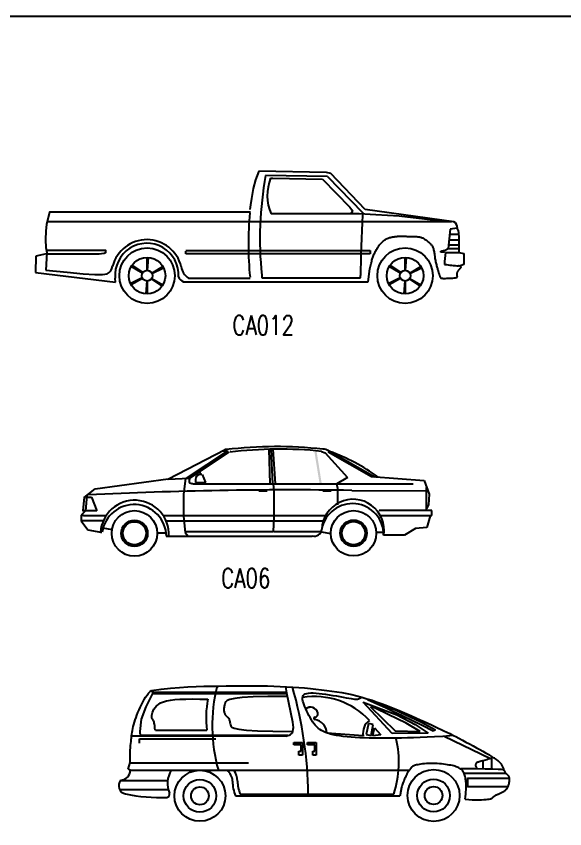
# Model space of a CAD drawing. Extents: x 2 to 154, y 3 to 64.
# Drawn here: x 19.06 to 29.66, y 48.72 to 64.4 of the extents above; entities that cross this region are included whole.
import ezdxf
from ezdxf.enums import TextEntityAlignment as Align

# ---------------------------------------------------------------- set-up
doc = ezdxf.new("R2010")
doc.units = 0
doc.header["$LTSCALE"] = 1000
doc.header["$MEASUREMENT"] = 0
doc.layers.get('0').update_dxf_attribs({"linetype": 'CONTINUOUS'})
doc.styles.add('L', font='ROMANS.SHX', dxfattribs={"height": 250})

# ---------------------------------------------------------------- blocks, each defined once
blk = doc.blocks.new('CA06')
at = {"color": 0, "linetype": 'ByBlock'}
for p, q in [((1.186, 1.057), (1.975, 1.461)), ((1.99, 1.461), (1.969, 1.461)), ((2.099, 1.467), (2.1, 1.467)), ((2.575, 1.466), (2.589, 0.991)), ((2.6, 1.467), (2.622, 0.991)), ((2.627, 1.467), (2.662, 0.991)), ((2.003, 1.442), (1.436, 1.067)), ((1.49, 1.07), (2.028, 1.425)), ((1.945, 1.443), (2.005, 1.443)), ((2.047, 1.438), (2.049, 1.439)), ((3.297, 1.436), (3.349, 1.418)), ((3.349, 1.418), (3.654, 1.079)), ((3.388, 1.43), (3.406, 1.443)), ((3.388, 1.43), (3.986, 1.091)), ((3.392, 1.448), (4.028, 1.088)), ((1.618, 1.155), (1.633, 1.12)), ((1.654, 1.12), (1.634, 1.12)), ((1.708, 1.012), (1.66, 1.12)), ((0.184, 0.923), (1.188, 1.059)), ((1.186, 1.057), (1.484, 1.07)), ((1.429, 1.071), (1.4, 0.845)), ((1.564, 1.05), (1.564, 1.012)), ((1.564, 1.012), (1.708, 1.012)), ((1.68, 1.012), (1.689, 0.991)), ((3.654, 1.079), (3.507, 0.992)), ((3.986, 1.091), (4.706, 1.036)), ((4.706, 1.036), (4.776, 0.848)), ((0.036, 0.802), (0.184, 0.923)), ((1.532, 0.991), (4.558, 0.991)), ((2.631, 0.992), (2.643, 0.894)), ((2.643, 0.894), (2.643, 0.55)), ((3.503, 0.994), (3.516, 0.932)), ((3.516, 0.932), (3.516, 0.702)), ((3.712, 0.9), (4.74, 0.895)), ((4.74, 0.626), (4.74, 0.943)), ((0.034, 0.807), (0.015, 0.619)), ((0.072, 0.838), (0.053, 0.619)), ((0.07, 0.807), (0.137, 0.807)), ((0.135, 0.807), (0.211, 0.619)), ((1.4, 0.845), (1.4, 0.55)), ((4.776, 0.848), (4.769, 0.702)), ((4.769, 0.702), (4.74, 0.655)), ((0.053, 0.619), (-0.004, 0.563)), ((-0.004, 0.563), (-0.004, 0.484)), ((0.211, 0.619), (0.014, 0.619)), ((0.027, 0.558), (0.34, 0.558)), ((1.121, 0.558), (3.348, 0.558)), ((4.814, 0.626), (4.09, 0.626)), ((4.115, 0.558), (4.814, 0.558)), ((4.814, 0.558), (4.814, 0.626)), ((0.027, 0.557), (-0.004, 0.557)), ((-0.004, 0.484), (0.084, 0.359)), ((0.299, 0.484), (-0.004, 0.484)), ((1.155, 0.484), (3.318, 0.484)), ((1.4, 0.55), (1.423, 0.324)), ((2.643, 0.55), (2.631, 0.334)), ((4.792, 0.553), (4.744, 0.394)), ((0.084, 0.359), (0.262, 0.327)), ((0.293, 0.387), (0.417, 0.363)), ((4.591, 0.38), (4.437, 0.288)), ((4.744, 0.394), (4.591, 0.38)), ((0.28, 0.325), (0.259, 0.325)), ((1.039, 0.317), (1.163, 0.317)), ((1.164, 0.273), (1.202, 0.273)), ((1.198, 0.274), (3.169, 0.274)), ((2.631, 0.334), (1.422, 0.334)), ((1.423, 0.324), (1.465, 0.275)), ((3.293, 0.334), (2.643, 0.334)), ((3.292, 0.333), (3.425, 0.312)), ((4.049, 0.33), (4.149, 0.328)), ((4.437, 0.288), (4.151, 0.288))]:
    blk.add_line(p, q, dxfattribs=at)
for centre, radius in [((0.726, 0.312), 0.313), ((3.737, 0.313), 0.312), ((0.726, 0.312), 0.181), ((0.726, 0.313), 0.159), ((3.737, 0.313), 0.182), ((3.737, 0.314), 0.16)]:
    blk.add_circle(centre, radius, dxfattribs=at)
for centre, radius, start, end in [((2.676, -4.21), 5.713, 83.5931, 96.9202), ((2.719, -4.113), 5.581, 84.034, 97.0424), ((3.318, 1.317), 0.15, 60.4933, 90), ((2.086, 1.317), 0.15, 123.1741, 123.4624), ((2.449, -1.194), 2.8, 54.4637, 70.0123), ((1.634, 1.05), 0.07, 90, 180), ((1.518, 1.038), 0.0425, 131.3051, 283.1685), ((2.847, -53.902), 54.81, 89.0954, 92.8823), ((0.73, 0.295), 0.471, 357.5673, 176.3082), ((0.721, 0.262), 0.445, 1.3698, 171.4015), ((3.729, 0.351), 0.429, 351.4247, 177.7617), ((3.722, 0.291), 0.429, 359.6014, 168.4757), ((3.202, 0.372), 0.0982, 251.4831, 357.7617)]:
    blk.add_arc(centre, radius, start, end, dxfattribs=at)
for points in [[(3.271, 0.99), (3.3, 0.995), (3.199, 1.434), (3.229, 1.439)], [(2.434, 0.91), (2.434, 0.88), (2.551, 0.91), (2.551, 0.88)], [(3.314, 0.91), (3.314, 0.88), (3.431, 0.91), (3.431, 0.88)]]:
    blk.add_trace(points, dxfattribs=at)
blk = doc.blocks.new('BORDER')
for p, q in [((1, 1), (0, 1)), ((0, 1), (0, 0)), ((1, 0), (1, 1)), ((0, 0), (1, 0))]:
    blk.add_line(p, q)
blk = doc.blocks.new('C30')
for p, q in [((-3.9216, 1.4679), (-3.896, 1.4507)), ((-2.3984, 1.4435), (-2.4083, 1.5166)), ((-3.8946, 1.4535), (-3.9757, 1.2903)), ((-3.9011, 1.4403), (-2.3947, 1.4403)), ((-3.8946, 1.4535), (-2.3991, 1.4535)), ((-2.3289, 1.1177), (-2.3984, 1.4435)), ((-1.5648, 1.3961), (-1.5613, 1.3995)), ((-1.4882, 1.3677), (-1.1926, 1.2607)), ((-3.9757, 1.2903), (-4.0281, 1.1525)), ((-2.1478, 1.2857), (-2.172, 1.2748)), ((-2.1275, 1.2856), (-2.1478, 1.2857)), ((-1.5431, 1.3431), (-1.1662, 1.1999)), ((-1.218, 0.9927), (-1.5431, 1.3431)), ((-1.4084, 1.2758), (-1.4615, 1.2905)), ((-1.4615, 1.2905), (-1.1852, 1.0207)), ((-1.2605, 1.2055), (-1.4084, 1.2758)), ((-1.0596, 1.1093), (-1.2605, 1.2055)), ((-1.1926, 1.2607), (-0.8968, 1.1246)), ((-1.1662, 1.1999), (-0.9607, 1.0912)), ((-4.0281, 1.1525), (-4.0439, 1.0131)), ((-2.3235, 1.06), (-2.3289, 1.1177)), ((-0.904, 1.0163), (-1.0596, 1.1093)), ((-0.9607, 1.0912), (-0.8152, 0.9975)), ((-0.8968, 1.1246), (-0.7325, 1.0332)), ((-4.0439, 1.0131), (-4.044, 0.9905)), ((-3.8672, 1.03), (-3.2941, 1.03)), ((-2.3579, 0.9775), (-2.3322, 1)), ((-2.3322, 1), (-2.3235, 1.06)), ((-1.4344, 0.9669), (-1.4145, 1.0566)), ((-1.4145, 1.0566), (-1.3431, 0.9779)), ((-1.1852, 1.0207), (-0.904, 1.0163)), ((-0.7325, 1.0332), (-0.759, 1.0192)), ((-2.4079, 0.9638), (-4.1317, 0.9638)), ((-4.0479, 0.933), (-3.1927, 0.933)), ((-4.0479, 0.8844), (-4.0479, 0.933)), ((-4.044, 0.9905), (-4.0323, 0.971)), ((-4.0303, 0.9727), (-2.3859, 0.9727)), ((-2.4086, 0.962), (-2.3579, 0.9775)), ((-1.5406, 0.9667), (-1.9488, 0.9978)), ((-1.3431, 0.9779), (-1.4344, 0.9669)), ((-0.8144, 0.9951), (-1.218, 0.9927)), ((-0.6357, 0.9613), (-0.1152, 0.7117)), ((-2.3184, 0.8671), (-2.3184, 0.8921)), ((-2.3184, 0.8921), (-2.2219, 0.8921)), ((-2.2362, 0.8671), (-2.3184, 0.8671)), ((-2.2362, 0.7955), (-2.2362, 0.8671)), ((-2.2219, 0.8921), (-2.2219, 0.7491)), ((-2.1648, 0.8671), (-2.1648, 0.8921)), ((-2.1648, 0.8921), (-2.0683, 0.8921)), ((-2.0826, 0.8671), (-2.1648, 0.8671)), ((-2.0826, 0.7955), (-2.0826, 0.8671)), ((-2.0683, 0.8921), (-2.0683, 0.7491)), ((-2.2612, 0.7955), (-2.2362, 0.7955)), ((-2.2612, 0.7491), (-2.2612, 0.7955)), ((-2.2219, 0.7491), (-2.2612, 0.7491)), ((-2.1076, 0.7955), (-2.0826, 0.7955)), ((-2.1076, 0.7491), (-2.1076, 0.7955)), ((-2.0683, 0.7491), (-2.1076, 0.7491)), ((-4.1732, 0.594), (-4.1513, 0.6689)), ((-4.1473, 0.6658), (-2.8278, 0.6658)), ((-0.2035, 0.6874), (-0.2035, 0.5944)), ((-0.1053, 0.7161), (-0.1053, 0.5928)), ((-4.1506, 0.5815), (-4.1732, 0.594)), ((-4.1524, 0.5818), (-1.0241, 0.5818)), ((-4.2604, 0.4669), (-3.7301, 0.4669)), ((0.0549, 0.5454), (-0.4062, 0.5454)), ((-4.268, 0.3653), (-3.7226, 0.3653)), ((-2.9716, 0.2938), (-1.1311, 0.2938)), ((-2.919, 0.3151), (-1.199, 0.3151))]:
    blk.add_line(p, q)
for points in [[(-4.1513, 0.6689), (-4.1521, 0.7088), (-4.1521, 0.7448), (-4.1514, 0.7773), (-4.15, 0.8067), (-4.1482, 0.8335), (-4.1461, 0.8582), (-4.1438, 0.8812), (-4.1416, 0.9031), (-4.1394, 0.9241), (-4.1373, 0.9446), (-4.135, 0.9648), (-4.1324, 0.985), (-4.1294, 1.0054), (-4.1259, 1.0262), (-4.1216, 1.0478), (-4.1164, 1.0703), (-4.1103, 1.094), (-4.1031, 1.1187), (-4.095, 1.1445), (-4.0858, 1.1711), (-4.0756, 1.1985), (-4.0644, 1.2267), (-4.0522, 1.2554), (-4.039, 1.2847), (-4.0248, 1.3142), (-4.0098, 1.3435), (-3.9942, 1.3717), (-3.9781, 1.3983), (-3.9618, 1.4224), (-3.9453, 1.4434), (-3.929, 1.4606), (-3.913, 1.4733)], [(-3.913, 1.4733), (-3.803, 1.488), (-3.6987, 1.4993), (-3.5995, 1.5078), (-3.5048, 1.5138), (-3.414, 1.518), (-3.3263, 1.5207), (-3.2413, 1.5224), (-3.1582, 1.5236), (-3.0766, 1.5246), (-2.9963, 1.5255), (-2.9173, 1.5262), (-2.8396, 1.5265), (-2.7631, 1.5263), (-2.688, 1.5257), (-2.6141, 1.5244), (-2.5414, 1.5224), (-2.4699, 1.5197), (-2.3998, 1.5162), (-2.331, 1.512), (-2.2636, 1.5071), (-2.1977, 1.5017), (-2.1334, 1.4957), (-2.0708, 1.4893), (-2.0098, 1.4824), (-1.9506, 1.4751), (-1.8928, 1.4673), (-1.8361, 1.4587), (-1.7802, 1.4493), (-1.7247, 1.4387), (-1.6693, 1.4268), (-1.6137, 1.4135), (-1.5575, 1.3986), (-1.5006, 1.3819), (-1.4431, 1.3636), (-1.3853, 1.344), (-1.3276, 1.3233), (-1.2703, 1.3018), (-1.2137, 1.2797), (-1.1582, 1.2573), (-1.1041, 1.2347), (-1.0516, 1.2122), (-1.001, 1.1901), (-0.9522, 1.1683), (-0.9053, 1.147), (-0.8606, 1.1264), (-0.818, 1.1066), (-0.7776, 1.0877), (-0.7396, 1.0698), (-0.7039, 1.053), (-0.6699, 1.0371), (-0.6372, 1.0216), (-0.605, 1.0061), (-0.5728, 0.9905), (-0.5399, 0.9742), (-0.5057, 0.9569), (-0.4696, 0.9383), (-0.4312, 0.9182), (-0.3913, 0.8969), (-0.3507, 0.875), (-0.3105, 0.8532), (-0.2716, 0.8319), (-0.235, 0.8117), (-0.2017, 0.7932), (-0.1725, 0.7769), (-0.1483, 0.7633), (-0.129, 0.7522), (-0.1145, 0.7431), (-0.1044, 0.7357), (-0.0987, 0.7297), (-0.0971, 0.7247), (-0.0993, 0.7203), (-0.1052, 0.7162), (-0.1145, 0.712), (-0.1265, 0.7077), (-0.1406, 0.7035), (-0.1562, 0.6993), (-0.1724, 0.6951), (-0.1888, 0.691), (-0.2045, 0.6871), (-0.219, 0.6834), (-0.2316, 0.6798), (-0.2425, 0.6765), (-0.2517, 0.6731), (-0.2594, 0.6698), (-0.2658, 0.6664), (-0.271, 0.6627), (-0.2753, 0.6589), (-0.2787, 0.6546), (-0.2813, 0.65), (-0.2831, 0.6447), (-0.2837, 0.6387), (-0.283, 0.6317), (-0.2808, 0.6237), (-0.2768, 0.6144), (-0.2708, 0.6037), (-0.265, 0.5949)], [(-3.8717, 1.0284), (-3.8736, 1.0552), (-3.8758, 1.0772), (-3.8784, 1.0949), (-3.8812, 1.109), (-3.8843, 1.1203), (-3.8875, 1.1292), (-3.891, 1.1366), (-3.8946, 1.1431), (-3.8983, 1.1492), (-3.9019, 1.1553), (-3.9051, 1.1619), (-3.9077, 1.1691), (-3.9094, 1.1775), (-3.91, 1.1872), (-3.9092, 1.1986), (-3.9067, 1.212), (-3.9024, 1.2277), (-3.8957, 1.2451), (-3.8861, 1.2636), (-3.8733, 1.2824), (-3.8567, 1.3008), (-3.8359, 1.3184), (-3.8103, 1.3342), (-3.7796, 1.3478), (-3.7432, 1.3585), (-3.7006, 1.3666), (-3.6511, 1.3722), (-3.5942, 1.3759), (-3.5293, 1.3778), (-3.4559, 1.3783), (-3.3732, 1.3778), (-3.2808, 1.3764)], [(-2.3903, 1.408), (-2.6084, 1.4062), (-2.7745, 1.4013), (-2.896, 1.3938), (-2.98, 1.3841), (-3.0339, 1.3728), (-3.0649, 1.3604), (-3.0803, 1.3473), (-3.0874, 1.3341), (-3.0921, 1.3212), (-3.0958, 1.3088), (-3.0986, 1.2967), (-3.1005, 1.2851), (-3.1016, 1.2741), (-3.102, 1.2635), (-3.1017, 1.2535), (-3.1008, 1.2442), (-3.0994, 1.2354), (-3.0975, 1.2273), (-3.0952, 1.2199), (-3.0926, 1.213), (-3.0896, 1.2069), (-3.0863, 1.2014), (-3.0828, 1.1965), (-3.0792, 1.1923), (-3.0754, 1.1888), (-3.0715, 1.1857), (-3.0676, 1.1828), (-3.0637, 1.18), (-3.0599, 1.1769), (-3.0562, 1.1735), (-3.0527, 1.1694), (-3.0495, 1.1645), (-3.0465, 1.1586), (-3.0438, 1.1516), (-3.0413, 1.1437), (-3.0389, 1.1348), (-3.0365, 1.125), (-3.0343, 1.1144), (-3.032, 1.1029), (-3.0296, 1.0906), (-3.0258, 1.0777), (-3.014, 1.0646), (-2.9861, 1.052), (-2.9343, 1.0403), (-2.8505, 1.0302), (-2.727, 1.0223), (-2.5556, 1.0171), (-2.3286, 1.0152)], [(-0.53, 0.9692), (-0.6515, 0.9602), (-0.7415, 0.9544), (-0.8252, 0.9498), (-0.9034, 0.9463), (-0.9769, 0.9438), (-1.0465, 0.942), (-1.1131, 0.9407), (-1.1774, 0.9399), (-1.2401, 0.9394), (-1.3014, 0.9391), (-1.361, 0.9392), (-1.4188, 0.9397), (-1.4748, 0.9407), (-1.5288, 0.9422), (-1.5807, 0.9443), (-1.6304, 0.947), (-1.6777, 0.9504), (-1.7227, 0.9545), (-1.7652, 0.9594), (-1.8051, 0.9649), (-1.8425, 0.9712), (-1.8771, 0.9783), (-1.9089, 0.9861), (-1.9379, 0.9947), (-1.9641, 1.0041), (-1.9876, 1.0145), (-2.0089, 1.0259), (-2.0283, 1.0386), (-2.046, 1.0525), (-2.0625, 1.068), (-2.0781, 1.0851), (-2.0931, 1.1039), (-2.1077, 1.1245), (-2.1219, 1.1467), (-2.1357, 1.17), (-2.149, 1.1941), (-2.1616, 1.2187), (-2.1734, 1.2433), (-2.1844, 1.2676), (-2.1945, 1.2913), (-2.2036, 1.314), (-2.2112, 1.3355), (-2.217, 1.3556), (-2.2205, 1.3742), (-2.2215, 1.3909), (-2.2194, 1.4057), (-2.214, 1.4182), (-2.2047, 1.4285), (-2.1913, 1.4362), (-2.174, 1.4416), (-2.1529, 1.4449), (-2.1284, 1.4462), (-2.1006, 1.4459), (-2.0698, 1.444), (-2.0363, 1.4408), (-2.0003, 1.4364), (-1.9621, 1.4312), (-1.9225, 1.4254), (-1.8824, 1.419), (-1.8426, 1.4124), (-1.804, 1.4056), (-1.7674, 1.3991), (-1.7337, 1.3928), (-1.7038, 1.3871), (-1.6783, 1.3822), (-1.6566, 1.3783), (-1.6381, 1.3759), (-1.6218, 1.3752), (-1.6071, 1.3765), (-1.5933, 1.3802), (-1.5794, 1.3866), (-1.5648, 1.3961)], [(-0.759, 1.0192), (-0.8829, 1.0809), (-0.9975, 1.1372), (-1.1036, 1.1887), (-1.2021, 1.2358), (-1.2938, 1.2789), (-1.3794, 1.3185), (-1.4599, 1.3551), (-1.4882, 1.3677)], [(-0.3988, 0.2566), (-0.3952, 0.2864), (-0.3924, 0.3136), (-0.3906, 0.3384), (-0.3894, 0.3612), (-0.3889, 0.3821), (-0.3889, 0.4014), (-0.3894, 0.4195), (-0.3902, 0.4365), (-0.3913, 0.4528), (-0.3926, 0.4684), (-0.3944, 0.4832), (-0.3965, 0.4972), (-0.3991, 0.5104), (-0.4023, 0.5229), (-0.406, 0.5345), (-0.4104, 0.5454), (-0.4154, 0.5554), (-0.4212, 0.5647), (-0.4276, 0.5732), (-0.4346, 0.581), (-0.4423, 0.5882), (-0.4506, 0.5948), (-0.4595, 0.6009), (-0.469, 0.6065), (-0.4791, 0.6117), (-0.4899, 0.6165), (-0.5015, 0.6209), (-0.5142, 0.625), (-0.528, 0.6289), (-0.5432, 0.6327), (-0.5597, 0.6362), (-0.5779, 0.6397), (-0.5977, 0.6431), (-0.619, 0.6464), (-0.6415, 0.6494), (-0.6649, 0.6521), (-0.689, 0.6544), (-0.7136, 0.6563), (-0.7384, 0.6575), (-0.763, 0.6581), (-0.7874, 0.6579), (-0.8111, 0.657), (-0.8341, 0.6556), (-0.8562, 0.6537), (-0.877, 0.6514), (-0.8963, 0.6487), (-0.9141, 0.6459), (-0.9299, 0.643), (-0.9438, 0.6401), (-0.9557, 0.6371), (-0.966, 0.634), (-0.9747, 0.6309), (-0.9821, 0.6278), (-0.9883, 0.6245), (-0.9935, 0.6211), (-0.998, 0.6175), (-1.0019, 0.6139), (-1.0052, 0.6101), (-1.0082, 0.6063), (-1.0108, 0.6024), (-1.0133, 0.5985), (-1.0156, 0.5946), (-1.0179, 0.5908), (-1.0203, 0.5871), (-1.0228, 0.5835), (-1.0254, 0.58), (-1.0281, 0.5767), (-1.0308, 0.5735), (-1.0335, 0.5704), (-1.0361, 0.5675), (-1.0385, 0.5646), (-1.0407, 0.5619), (-1.0427, 0.5593), (-1.0445, 0.5566), (-1.0463, 0.5537), (-1.0481, 0.5504), (-1.05, 0.5466), (-1.0521, 0.5421), (-1.0546, 0.5367), (-1.0575, 0.5304), (-1.0609, 0.5229), (-1.0647, 0.5144), (-1.0688, 0.505), (-1.0732, 0.4948), (-1.0778, 0.484), (-1.0825, 0.4726), (-1.0872, 0.4609), (-1.0918, 0.4489), (-1.0963, 0.4368), (-1.1005, 0.4246), (-1.1046, 0.4125), (-1.1083, 0.4006), (-1.1117, 0.3888), (-1.1148, 0.3774), (-1.1175, 0.3663), (-1.1198, 0.3558), (-1.1216, 0.3458), (-1.1231, 0.3364), (-1.1243, 0.3276), (-1.1253, 0.3195), (-1.1262, 0.3121), (-1.1272, 0.3054), (-1.1283, 0.2995), (-1.1296, 0.2944)], [(-0.3988, 0.2566), (-0.3588, 0.2534), (-0.3204, 0.2515), (-0.2839, 0.2506), (-0.2499, 0.2507), (-0.2186, 0.2516), (-0.1905, 0.2531), (-0.166, 0.255), (-0.1456, 0.2571), (-0.1295, 0.2594), (-0.1172, 0.2618), (-0.1082, 0.2643), (-0.1017, 0.2669), (-0.0971, 0.2696), (-0.0939, 0.2725), (-0.0913, 0.2755), (-0.0888, 0.2786), (-0.0858, 0.2819), (-0.0823, 0.2853), (-0.0784, 0.2887), (-0.074, 0.2921), (-0.0692, 0.2955), (-0.0641, 0.2988), (-0.0587, 0.302), (-0.053, 0.3049), (-0.0472, 0.3077), (-0.0411, 0.3103), (-0.0349, 0.3128), (-0.0284, 0.3154), (-0.0217, 0.318), (-0.0148, 0.3207), (-0.0076, 0.3237), (-0.0002, 0.3271), (0.0075, 0.3307), (0.0153, 0.3348), (0.0232, 0.3392), (0.0309, 0.3439), (0.0384, 0.349), (0.0457, 0.3543), (0.0525, 0.3599), (0.0587, 0.3658), (0.0644, 0.3719), (0.0694, 0.3782), (0.0738, 0.3848), (0.0778, 0.3916), (0.0812, 0.3986), (0.0843, 0.4059), (0.0869, 0.4135), (0.0892, 0.4213), (0.0912, 0.4293), (0.093, 0.4375), (0.0944, 0.4457), (0.0956, 0.4537), (0.0965, 0.4615), (0.0971, 0.469), (0.0975, 0.4759), (0.0976, 0.4822), (0.0975, 0.4878), (0.0972, 0.4927), (0.0965, 0.497), (0.0957, 0.5009), (0.0945, 0.5044), (0.0931, 0.5076), (0.0914, 0.5105), (0.0894, 0.5134), (0.0871, 0.5162), (0.0846, 0.519), (0.0819, 0.5217), (0.0792, 0.5243), (0.0763, 0.5269), (0.0735, 0.5294), (0.0708, 0.5318), (0.0682, 0.5341), (0.0659, 0.5362), (0.0637, 0.5382), (0.0616, 0.5403), (0.0597, 0.5423), (0.058, 0.5444), (0.0563, 0.5466), (0.0547, 0.549), (0.0531, 0.5516), (0.0515, 0.5545), (0.05, 0.5576), (0.0484, 0.5608), (0.0467, 0.5642), (0.0449, 0.5677), (0.043, 0.5712), (0.0409, 0.5747), (0.0386, 0.5782), (0.0352, 0.5816), (0.0262, 0.5848), (0.0061, 0.5877), (-0.0304, 0.5903), (-0.0888, 0.5925), (-0.1744, 0.5941), (-0.2926, 0.5952), (-0.4488, 0.5956)], [(0.1007, 0.4897), (-0.3735, 0.4897), (-0.3735, 0.3981), (0.0811, 0.3981)]]:
    blk.add_lwpolyline(points)
for centre, radius in [((-3.3705, 0.2951), 0.2852), ((-0.7536, 0.2984), 0.2908), ((-3.3705, 0.2951), 0.1832), ((-0.7536, 0.2984), 0.1832), ((-3.3705, 0.2951), 0.0995), ((-0.7536, 0.2984), 0.0995)]:
    blk.add_circle(centre, radius)
for centre, radius, start, end in [((-1.4304, 1.0781), 1.8029, 165.75016, 195.97819), ((-6.6705, 0.2607), 4.5137, 0.66979, 16.08325), ((-2.2155, 1.1623), 1.0866, 168.63528, 186.99146), ((-2.0878, 0.5615), 0.8444, 43.13553, 99.06578), ((-2.1308, 1.2022), 0.0834, 15.62728, 128.40517), ((-2.0888, 1.2139), 0.0398, 278.9476, 15.62728), ((-2.0806, 1.1621), 0.0127, 98.9476, 261.0524), ((-2.107, 0.9948), 0.1567, 1.61018, 81.0524), ((-1.3792, 1.0019), 0.1652, 124.03409, 192.30012), ((-2.2578, 0.6681), 1.116, 341.56298, 13.76891), ((-0.1596, 0.5307), 0.2039, 13.4864, 72.14072), ((-4.2666, 0.5848), 0.1161, 273.3403, 358.40214), ((-3.4321, 0.4334), 0.3008, 150.51865, 201.10984), ((-3.16, 0.4575), 0.154, 0.73822, 53.57052), ((-3.16, 0.4575), 0.2108, 0.73822, 36.1228), ((-4.1847, 0.4096), 0.0958, 141.72457, 258.62421), ((-2.5333, 0.4712), 0.4729, 181.42072, 202.0341), ((-2.5333, 0.4712), 0.4161, 181.42072, 202.0341), ((-3.8135, 2.2544), 1.9776, 258.62421, 272.10672), ((-3.745, 0.3126), 0.0347, 276.95246, 21.10984)]:
    blk.add_arc(centre, radius, start, end)
at = {"xscale": 0.05358906496251516, "yscale": 0.1251499817487317, "zscale": 0.05358906496251516, "rotation": 348.9871162104935}
blk.add_blockref('BORDER', (-1.5069, 0.9798), dxfattribs=at)
blk = doc.blocks.new('Ca103')
blk.add_blockref('C30', (4.8153, 0.0134))
blk = doc.blocks.new('OG11')
for p, q in [((-1.544, 1.4048), (-1.5763, 1.3117)), ((-0.8277, 1.3892), (-1.544, 1.4048)), ((-0.7823, 1.3774), (-0.8277, 1.3892)), ((-0.42, 1.0004), (-0.7823, 1.3774)), ((-1.5763, 1.3117), (-1.6024, 1.221)), ((-0.8174, 1.3462), (-1.4705, 1.3581)), ((-1.4183, 1.3259), (-1.418, 1.328)), ((-1.418, 1.328), (-1.3938, 1.3287)), ((-1.3938, 1.3287), (-0.8701, 1.3199)), ((-0.8701, 1.3199), (-0.5795, 1.0225)), ((-0.8174, 1.3462), (-0.4448, 0.9623)), ((-1.6024, 1.221), (-1.6215, 1.1161)), ((-1.6215, 1.1161), (-1.6311, 1.0464)), ((-1.6311, 1.0464), (-1.6367, 0.9994)), ((-1.4136, 0.9533), (-1.4137, 0.9548)), ((-0.4833, 0.9533), (-1.4136, 0.9533)), ((-0.5795, 1.0225), (-0.5584, 0.9966)), ((-0.5522, 0.9825), (-0.5695, 0.9536)), ((-0.5584, 0.9966), (-0.5522, 0.9825)), ((-0.3056, 0.9443), (-0.4833, 0.9533)), ((0.518, 0.8685), (-0.42, 1.0004)), ((-0.0605, 0.9279), (-0.3056, 0.9443)), ((-3.774, 0.872), (0.4944, 0.872)), ((0.4154, 0.872), (-0.0605, 0.9279)), ((0.4944, 0.872), (0.4944, 0.8717)), ((0.4794, 0.7903), (0.457, 0.5875)), ((0.5535, 0.8003), (0.4794, 0.7903)), ((0.5653, 0.7792), (0.5535, 0.8003)), ((0.5653, 0.7792), (0.5676, 0.7507)), ((-0.2031, 0.6828), (-0.1945, 0.6877)), ((-0.1945, 0.6877), (-0.1859, 0.6921)), ((-0.1859, 0.6921), (-0.1773, 0.696)), ((-0.1773, 0.696), (-0.1689, 0.6994)), ((-0.1689, 0.6994), (-0.1607, 0.7023)), ((-0.1607, 0.7023), (-0.1526, 0.7048)), ((-0.1526, 0.7048), (-0.1447, 0.7068)), ((-0.1447, 0.7068), (-0.1369, 0.7085)), ((-0.1369, 0.7085), (-0.1292, 0.7099)), ((-0.1292, 0.7099), (-0.1216, 0.7111)), ((-0.1216, 0.7111), (-0.1141, 0.7121)), ((-0.1141, 0.7121), (-0.1065, 0.713)), ((-0.1065, 0.713), (-0.099, 0.7138)), ((-0.099, 0.7138), (-0.0914, 0.7146)), ((-0.0914, 0.7146), (-0.0838, 0.7153)), ((-0.0838, 0.7153), (-0.0762, 0.7159)), ((-0.0762, 0.7159), (-0.0685, 0.7164)), ((-0.0685, 0.7164), (-0.0607, 0.7168)), ((-0.0607, 0.7168), (-0.0529, 0.7171)), ((-0.0529, 0.7171), (-0.0449, 0.7173)), ((-0.0449, 0.7173), (-0.0368, 0.7173)), ((-0.0368, 0.7173), (-0.0286, 0.7172)), ((-0.0286, 0.7172), (-0.0201, 0.7169)), ((-0.0201, 0.7169), (-0.0115, 0.7167)), ((-0.0115, 0.7167), (-0.0026, 0.7164)), ((-0.0026, 0.7164), (0.0065, 0.7161)), ((0.0065, 0.7161), (0.0159, 0.7158)), ((0.0159, 0.7158), (0.0257, 0.7155)), ((0.0257, 0.7155), (0.0358, 0.7153)), ((0.0358, 0.7153), (0.0462, 0.7152)), ((0.0462, 0.7152), (0.0567, 0.7151)), ((0.0567, 0.7151), (0.0673, 0.7149)), ((0.0673, 0.7149), (0.0779, 0.7148)), ((0.0779, 0.7148), (0.0884, 0.7146)), ((0.0884, 0.7146), (0.0987, 0.7143)), ((0.0987, 0.7143), (0.1087, 0.714)), ((0.1087, 0.714), (0.1184, 0.7135)), ((0.1184, 0.7135), (0.1276, 0.7129)), ((0.1276, 0.7129), (0.1366, 0.712)), ((0.1366, 0.712), (0.1451, 0.711)), ((0.1451, 0.711), (0.1533, 0.7097)), ((0.1533, 0.7097), (0.1612, 0.7081)), ((0.1612, 0.7081), (0.1688, 0.7062)), ((0.1688, 0.7062), (0.176, 0.7039)), ((0.176, 0.7039), (0.183, 0.7012)), ((0.183, 0.7012), (0.1897, 0.6982)), ((0.1897, 0.6982), (0.1962, 0.6948)), ((0.1962, 0.6948), (0.2025, 0.6911)), ((0.2025, 0.6911), (0.2088, 0.6871)), ((0.2088, 0.6871), (0.2151, 0.6829)), ((0.4832, 0.7386), (0.5678, 0.7386)), ((0.5676, 0.7507), (0.5695, 0.7064)), ((0.5695, 0.7064), (0.5707, 0.6434)), ((-0.2872, 0.5952), (-0.2815, 0.6039)), ((-0.2815, 0.6039), (-0.2757, 0.6125)), ((-0.2757, 0.6125), (-0.2697, 0.6209)), ((-0.2697, 0.6209), (-0.2635, 0.6291)), ((-0.2635, 0.6291), (-0.257, 0.637)), ((-0.257, 0.637), (-0.2502, 0.6446)), ((-0.2502, 0.6446), (-0.2431, 0.6519)), ((-0.2431, 0.6519), (-0.2357, 0.6589)), ((-0.2357, 0.6589), (-0.2279, 0.6655)), ((-0.2279, 0.6655), (-0.2199, 0.6717)), ((-0.2199, 0.6717), (-0.2115, 0.6775)), ((-0.2115, 0.6775), (-0.2031, 0.6828)), ((0.2151, 0.6829), (0.2214, 0.6784)), ((0.2214, 0.6784), (0.2278, 0.6736)), ((0.2278, 0.6736), (0.2343, 0.6686)), ((0.2343, 0.6686), (0.2409, 0.6635)), ((0.2409, 0.6635), (0.2474, 0.6581)), ((0.2474, 0.6581), (0.2539, 0.6525)), ((0.2539, 0.6525), (0.2603, 0.6467)), ((0.2603, 0.6467), (0.2664, 0.6406)), ((0.2664, 0.6406), (0.2723, 0.6344)), ((0.2723, 0.6344), (0.2778, 0.6279)), ((0.2778, 0.6279), (0.2828, 0.6212)), ((0.2828, 0.6212), (0.2874, 0.6143)), ((0.2874, 0.6143), (0.2916, 0.607)), ((0.2916, 0.607), (0.2955, 0.5993)), ((0.4704, 0.6274), (0.5706, 0.6274)), ((0.4791, 0.6799), (0.57, 0.6799)), ((0.5707, 0.6434), (0.5711, 0.5582)), ((-3.7867, 0.532), (-3.8995, 0.5078)), ((-2.3137, 0.531), (-2.3137, 0.558)), ((-0.3677, 0.531), (-2.3137, 0.531)), ((-2.3128, 0.5651), (-0.3677, 0.5651)), ((-0.3677, 0.5651), (-0.3677, 0.531)), ((-0.3304, 0.5129), (-0.3265, 0.5222)), ((-0.3265, 0.5222), (-0.3224, 0.5315)), ((-0.3224, 0.5315), (-0.3179, 0.5408)), ((-0.3179, 0.5408), (-0.3133, 0.55)), ((-0.3133, 0.55), (-0.3084, 0.5592)), ((-0.3084, 0.5592), (-0.3034, 0.5683)), ((-0.3034, 0.5683), (-0.2981, 0.5774)), ((-0.2981, 0.5774), (-0.2927, 0.5864)), ((-0.2927, 0.5864), (-0.2872, 0.5952)), ((0.2955, 0.5993), (0.2989, 0.5912)), ((0.2989, 0.5912), (0.3019, 0.5826)), ((0.3019, 0.5826), (0.3046, 0.5734)), ((0.3046, 0.5734), (0.307, 0.5636)), ((0.307, 0.5636), (0.309, 0.5532)), ((0.309, 0.5532), (0.3107, 0.5423)), ((0.3107, 0.5423), (0.3123, 0.5309)), ((0.3123, 0.5309), (0.3138, 0.5191)), ((0.3138, 0.5191), (0.3153, 0.5072)), ((0.3786, 0.5534), (0.3792, 0.5554)), ((0.3792, 0.5516), (0.3786, 0.5534)), ((0.3792, 0.5554), (0.3811, 0.5574)), ((0.3809, 0.55), (0.3792, 0.5516)), ((0.3838, 0.5488), (0.3809, 0.55)), ((0.3811, 0.5574), (0.3842, 0.5594)), ((0.3877, 0.548), (0.3838, 0.5488)), ((0.3842, 0.5594), (0.3888, 0.5612)), ((0.3925, 0.5476), (0.3877, 0.548)), ((0.3888, 0.5612), (0.3947, 0.5628)), ((0.3978, 0.5475), (0.3925, 0.5476)), ((0.3947, 0.5628), (0.4019, 0.5641)), ((0.4035, 0.5475), (0.3978, 0.5475)), ((0.4019, 0.5641), (0.4103, 0.5655)), ((0.4092, 0.5476), (0.4035, 0.5475)), ((0.4149, 0.5477), (0.4092, 0.5476)), ((0.4103, 0.5655), (0.4193, 0.5675)), ((0.4201, 0.5477), (0.4149, 0.5477)), ((0.4193, 0.5675), (0.457, 0.5875)), ((0.4193, 0.5675), (0.4286, 0.5706)), ((0.4286, 0.5706), (0.4379, 0.5751)), ((0.4313, 0.546), (0.5696, 0.546)), ((0.457, 0.5875), (0.5697, 0.5875)), ((0.457, 0.5875), (0.457, 0.5875)), ((0.5711, 0.5582), (0.5696, 0.546)), ((0.5696, 0.546), (0.6223, 0.5349)), ((0.6223, 0.5349), (0.6223, 0.4175)), ((-3.8995, 0.5078), (-3.9035, 0.3344)), ((-2.7231, 0.3568), (-2.7231, 0.4935)), ((-2.7188, 0.3566), (-2.7085, 0.4923)), ((-0.3564, 0.4277), (-0.3534, 0.4402)), ((-0.3534, 0.4402), (-0.3503, 0.452)), ((-0.3503, 0.452), (-0.3472, 0.4632)), ((-0.3472, 0.4632), (-0.3441, 0.4739)), ((-0.3441, 0.4739), (-0.3409, 0.4841)), ((-0.3409, 0.4841), (-0.3376, 0.494)), ((-0.3376, 0.494), (-0.3341, 0.5035)), ((-0.3341, 0.5035), (-0.3304, 0.5129)), ((0.003, 0.3568), (0.003, 0.4935)), ((0.0073, 0.3566), (0.0176, 0.4923)), ((0.3153, 0.5072), (0.3169, 0.4951)), ((0.3169, 0.4951), (0.3185, 0.483)), ((0.3185, 0.483), (0.3204, 0.4709)), ((0.3204, 0.4709), (0.3226, 0.4591)), ((0.3226, 0.4591), (0.325, 0.4475)), ((0.325, 0.4475), (0.3276, 0.4361)), ((0.3276, 0.4361), (0.3303, 0.4251)), ((-3.7924, 0.3599), (-3.567, 0.3359)), ((-2.7719, 0.3286), (-2.8903, 0.397)), ((-2.7696, 0.3323), (-2.8819, 0.409)), ((-2.6743, 0.3286), (-2.556, 0.397)), ((-2.6723, 0.3248), (-2.5497, 0.3837)), ((-0.3858, 0.2367), (-0.3681, 0.3735)), ((-0.3688, 0.3697), (-0.3681, 0.3735)), ((-0.3681, 0.3735), (-0.3654, 0.3873)), ((-0.3654, 0.3873), (-0.3625, 0.4011)), ((-0.3625, 0.4011), (-0.3595, 0.4146)), ((-0.3595, 0.4146), (-0.3564, 0.4277)), ((-0.0458, 0.3286), (-0.1642, 0.397)), ((-0.0435, 0.3323), (-0.1558, 0.409)), ((0.0518, 0.3286), (0.1701, 0.397)), ((0.0538, 0.3248), (0.1764, 0.3837)), ((0.3303, 0.4251), (0.3331, 0.4144)), ((0.3331, 0.4144), (0.3359, 0.404)), ((0.3359, 0.404), (0.3387, 0.3941)), ((0.3387, 0.3941), (0.3415, 0.3846)), ((0.3415, 0.3846), (0.3441, 0.3756)), ((0.3441, 0.3756), (0.3465, 0.367)), ((0.3465, 0.367), (0.3489, 0.3588)), ((0.3489, 0.3588), (0.3512, 0.3511)), ((0.3512, 0.3511), (0.3533, 0.3436)), ((0.3533, 0.3436), (0.3554, 0.3366)), ((0.558, 0.3412), (0.5599, 0.3451)), ((0.5599, 0.3451), (0.5619, 0.3489)), ((0.5619, 0.3489), (0.5642, 0.3527)), ((0.5678, 0.4053), (0.5626, 0.4068)), ((0.5642, 0.3527), (0.5667, 0.3564)), ((0.5667, 0.3564), (0.5693, 0.36)), ((0.573, 0.4036), (0.5678, 0.4053)), ((0.5693, 0.36), (0.572, 0.3635)), ((0.572, 0.3635), (0.5749, 0.3669)), ((0.578, 0.4017), (0.573, 0.4036)), ((0.5749, 0.3669), (0.5778, 0.3702)), ((0.5778, 0.3702), (0.5807, 0.3733)), ((0.6223, 0.4175), (0.578, 0.4017)), ((0.5827, 0.3997), (0.578, 0.4017)), ((0.5807, 0.3733), (0.5835, 0.3762)), ((0.5868, 0.3978), (0.5827, 0.3997)), ((0.5835, 0.3762), (0.5861, 0.3789)), ((0.5861, 0.3789), (0.5886, 0.3814)), ((0.5901, 0.396), (0.5868, 0.3978)), ((0.5886, 0.3814), (0.5907, 0.3836)), ((0.5926, 0.3943), (0.5901, 0.396)), ((0.5907, 0.3836), (0.5926, 0.3855)), ((0.5943, 0.3928), (0.5926, 0.3943)), ((0.5926, 0.3855), (0.594, 0.3872)), ((0.594, 0.3872), (0.595, 0.3887)), ((0.5952, 0.3915), (0.5943, 0.3928)), ((0.595, 0.3887), (0.5954, 0.3901)), ((0.5954, 0.3901), (0.5952, 0.3915)), ((-3.9035, 0.3344), (-3.0578, 0.2335)), ((-3.567, 0.3359), (-3.3976, 0.321)), ((-3.3976, 0.321), (-3.276, 0.3139)), ((-3.276, 0.3139), (-3.1943, 0.3137)), ((-3.1943, 0.3137), (-3.1445, 0.3193)), ((-3.0578, 0.2335), (-3.059, 0.2752)), ((-2.7739, 0.2761), (-2.8965, 0.2172)), ((-2.7719, 0.2723), (-2.8903, 0.204)), ((-2.6766, 0.2687), (-2.5643, 0.1919)), ((-2.6743, 0.2723), (-2.556, 0.204)), ((-2.2846, 0.274), (-1.6356, 0.274)), ((-1.5118, 0.3068), (-1.5118, 0.2772)), ((-1.5118, 0.2772), (-0.4684, 0.2772)), ((-0.4684, 0.2772), (-0.4684, 0.3009)), ((-0.0478, 0.2761), (-0.1704, 0.2172)), ((-0.0458, 0.2723), (-0.1642, 0.204)), ((0.0495, 0.2687), (0.1618, 0.1919)), ((0.0518, 0.2723), (0.1701, 0.204)), ((0.3554, 0.3366), (0.3574, 0.3298)), ((0.3574, 0.3298), (0.3593, 0.3232)), ((0.3593, 0.3232), (0.3612, 0.3169)), ((0.3612, 0.3169), (0.363, 0.3109)), ((0.363, 0.3109), (0.3648, 0.3052)), ((0.3648, 0.3052), (0.3666, 0.2999)), ((0.3666, 0.2999), (0.3684, 0.2949)), ((0.3684, 0.2949), (0.3702, 0.2904)), ((0.3702, 0.2904), (0.3721, 0.2864)), ((0.3721, 0.2864), (0.3741, 0.283)), ((0.3741, 0.283), (0.3762, 0.2801)), ((0.3762, 0.2801), (0.3786, 0.2777)), ((0.3786, 0.2777), (0.3818, 0.2758)), ((0.3818, 0.2758), (0.3858, 0.2743)), ((0.3858, 0.2743), (0.3912, 0.2733)), ((0.3912, 0.2733), (0.398, 0.2726)), ((0.398, 0.2726), (0.4066, 0.2722)), ((0.4066, 0.2722), (0.4174, 0.272)), ((0.4174, 0.272), (0.4304, 0.2721)), ((0.4304, 0.2721), (0.4451, 0.2724)), ((0.4451, 0.2724), (0.4608, 0.2729)), ((0.4608, 0.2729), (0.477, 0.2736)), ((0.477, 0.2736), (0.493, 0.2745)), ((0.493, 0.2745), (0.5081, 0.2756)), ((0.5081, 0.2756), (0.5216, 0.277)), ((0.5216, 0.277), (0.5329, 0.2785)), ((0.5329, 0.2785), (0.5415, 0.2803)), ((0.5415, 0.2803), (0.5477, 0.2822)), ((0.5477, 0.2822), (0.5517, 0.2843)), ((0.5517, 0.2843), (0.554, 0.2867)), ((0.552, 0.313), (0.5521, 0.317)), ((0.5521, 0.3091), (0.552, 0.313)), ((0.5521, 0.317), (0.5525, 0.3211)), ((0.5524, 0.3054), (0.5521, 0.3091)), ((0.5529, 0.3017), (0.5524, 0.3054)), ((0.5525, 0.3211), (0.5531, 0.3252)), ((0.5536, 0.2983), (0.5529, 0.3017)), ((0.5531, 0.3252), (0.5539, 0.3292)), ((0.5544, 0.2951), (0.5536, 0.2983)), ((0.5539, 0.3292), (0.555, 0.3333)), ((0.554, 0.2867), (0.555, 0.2893)), ((0.555, 0.2921), (0.5544, 0.2951)), ((0.555, 0.3333), (0.5564, 0.3373)), ((0.555, 0.2893), (0.555, 0.2921)), ((0.5564, 0.3373), (0.558, 0.3412)), ((-2.7274, 0.2443), (-2.7377, 0.1087)), ((-2.7231, 0.2442), (-2.7231, 0.1075)), ((-2.3394, 0.2367), (-0.3858, 0.2367)), ((-0.0013, 0.2443), (-0.0116, 0.1087)), ((0.003, 0.2442), (0.003, 0.1075))]:
    blk.add_line(p, q)
for points in [[(-1.6305, 0.9697), (-3.7542, 0.9697), (-3.7859, 0.8415), (-3.7931, 0.7726), (-3.798, 0.6786), (-3.792, 0.5987), (-3.7835, 0.5447), (-3.7924, 0.3599)], [(-3.7882, 0.5689), (-3.1805, 0.5689), (-3.1617, 0.5689), (-3.161, 0.5399), (-3.1774, 0.536), (-3.2064, 0.5306), (-3.2284, 0.526), (-3.7827, 0.526)]]:
    blk.add_lwpolyline(points)
for centre, radius in [((-2.7231, 0.3005), 0.293), ((0.003, 0.3005), 0.293), ((-2.7231, 0.3005), 0.193), ((0.003, 0.3005), 0.193), ((-2.7231, 0.3005), 0.0563), ((0.003, 0.3005), 0.0563)]:
    blk.add_circle(centre, radius)
for centre, radius, start, end in [((2.1608, 0.6891), 3.6924, 169.56159, 185.9428), ((-0.9644, 1.146), 0.4887, 158.13621, 203.21297), ((1.7551, 0.63), 3.4084, 174.35916, 185.84059), ((12.5035, 0.1696), 12.9725, 176.49657, 179.42032), ((0.4826, 0.8036), 0.074, 359.2959, 61.36533), ((-2.7252, 0.3072), 0.3733, 13.76662, 165.68326), ((-2.726, 0.3077), 0.3346, 356.73828, 185.56556), ((0.8433, 0.4477), 0.4236, 166.58488, 183.75066), ((-3.1969, 0.4176), 0.1114, 298.08902, 350.67629), ((-2.194, 0.4178), 0.17, 187.35785, 237.78755), ((0.5833, 1.3026), 0.8974, 259.55819, 269.00851), ((-2.3021, 0.327), 0.0977, 203.11934, 247.54901)]:
    blk.add_arc(centre, radius, start, end)
blk = doc.blocks.new('Ca012')
blk.add_blockref('OG11', (-0.0262, 0))

msp = doc.modelspace()

# ---------------------------------------------------------------- linework, layer by layer
at = {"color": 1, "linetype": 'ByBlock', "lineweight": -2}
msp.add_lwpolyline([(1.901, 64.4), (49.201, 64.4), (49.201, 2.8), (1.901, 2.8)], close=True, dxfattribs=at)

# ---------------------------------------------------------------- block references
at = {"color": 0, "linetype": 'ByBlock', "lineweight": -2}
for name, p, xscale, yscale, zscale in [('Ca012', (26.615, 58.844), 1.8285, 1.8285, 1.8285), ('CA06', (20.323, 53.982), 1.4056875, 1.4056875, 1.4056875), ('Ca103', (20.116, 48.823), 1.725, 1.725, 1.725)]:
    msp.add_blockref(name, p, dxfattribs=dict(at, xscale=xscale, yscale=yscale, zscale=zscale))

# ---------------------------------------------------------------- texts
at = {"color": 0, "linetype": 'ByBlock', "lineweight": -2, "style": 'L', "width": 0.75}
for s, p in [('CA012', (23.831, 58.437)), ('CA06', (23.495, 53.556))]:
    msp.add_text(s, height=0.375, dxfattribs=at).set_placement(p, align=Align.MIDDLE)

doc.saveas('drawing.dxf')
